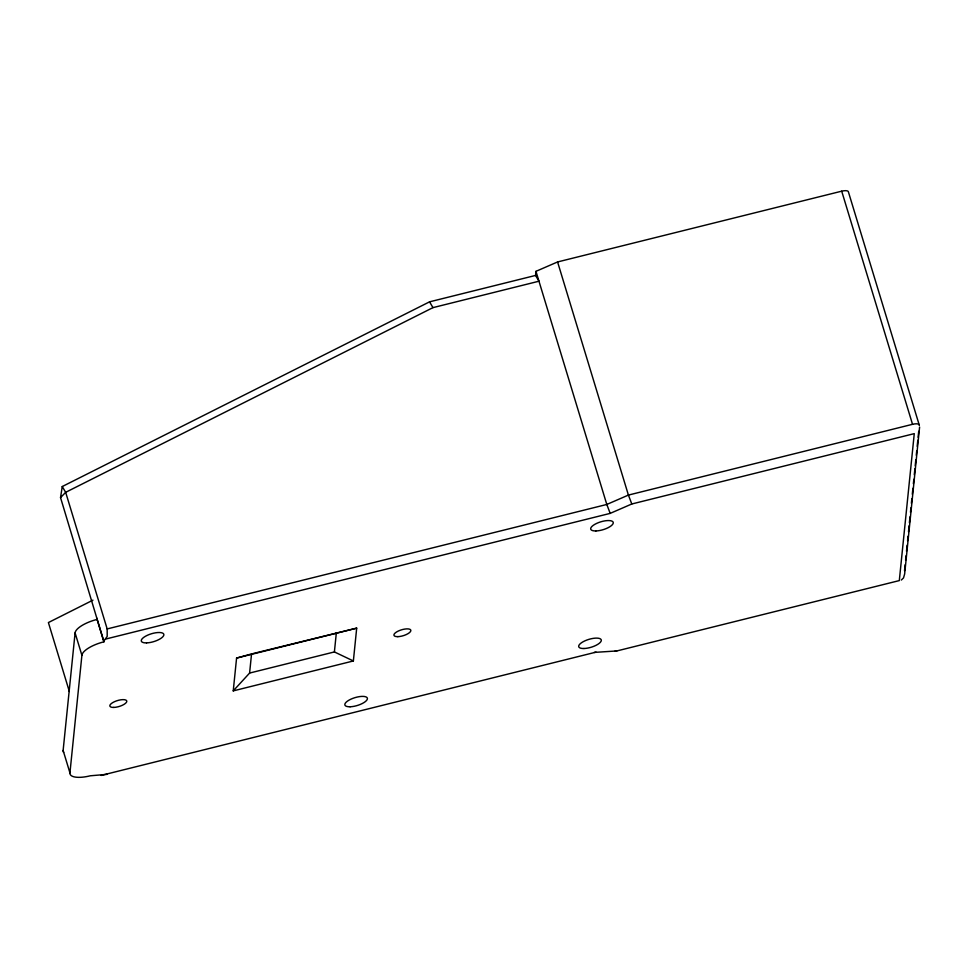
<?xml version="1.0" encoding="UTF-8"?>
<svg xmlns="http://www.w3.org/2000/svg" width="968" height="968" viewBox="0 0 968 968"><rect width="100%" height="100%" fill="white"/><g stroke="black" fill="none" stroke-linecap="round" stroke-linejoin="round"><path stroke-width="1.45" d="M63.634 752.402A22.046 7.683 -16.9 0 1 63.126 750.454L75.093 632.903A22.046 7.683 -16.9 0 1 97.127 619.411L97.236 618.395M106.928 774.364L90.302 775.791A22.046 7.683 -16.9 0 1 69.938 772.875L81.905 655.312L75.093 632.903M81.905 655.312A22.046 7.683 -16.9 0 1 103.939 641.82L60.536 497.6L62.242 486.541L429.562 301.834L535.546 275.432L535.969 271.33L557.58 261.953L841.7 191.18A7.345 2.565 -16.9 0 1 848.488 192.16L919.322 425.291A7.345 2.565 -16.9 0 0 912.534 424.311L628.413 495.084L606.803 504.461L107.17 628.934L65.667 492.325L62.242 486.541M233.24 690.886L236.579 658.083L251.547 653.92L249.599 673.062L233.24 690.886L353.368 660.962L356.696 628.147L253.011 653.557M249.599 673.062L334.396 651.936L336.344 632.794M904.523 570.733L905.128 564.743M905.588 560.242L906.048 555.741M906.508 551.24L907.113 545.25M907.573 540.749L908.032 536.248M908.492 531.747L909.097 525.757M909.4 522.756L910.017 516.755M910.477 512.254L910.936 507.764M911.384 503.263L911.844 498.762M912.304 494.261L912.909 488.271M913.369 483.77L913.828 479.269M914.288 474.768L914.893 468.766M915.208 465.777L915.813 459.776M916.272 455.275L916.732 450.773M917.192 446.284L917.797 440.283M918.1 437.282L918.717 431.28M919.6 427.057L904.644 574L903.519 577.92L901.341 580.038M104.036 640.804L107.194 636.399L107.17 628.934M105.754 639.037L610.191 513.379L631.801 503.989L914.264 433.64L899.308 580.594L616.846 650.944L594.11 652.42M616.846 650.944L614.886 651.246M60.536 497.6L65.667 492.325L432.974 307.63L538.97 281.216L535.546 275.432M92.964 600.148L48.4 622.557L69.345 691.491M236.579 658.083L356.696 628.147M101.047 775.441L596.07 652.13M334.396 651.936L353.368 660.962M429.562 301.834L432.974 307.63M631.801 503.989L628.413 495.084L557.58 261.953M610.191 513.379L606.803 504.461L535.969 271.33M841.7 191.18L912.534 424.311M97.127 619.411L103.939 641.82M63.126 750.454L69.938 772.875M583.97 648.512A11.761 4.102 -16.9 0 0 601.309 640.489A11.761 4.102 -16.9 0 0 584.732 640.925A11.761 4.102 -16.9 0 0 583.97 648.512M350.077 706.773A11.761 4.102 -16.9 0 0 367.416 698.763A11.761 4.102 -16.9 0 0 350.852 699.198A11.761 4.102 -16.9 0 0 350.077 706.773M595.925 530.948A11.761 4.102 -16.9 0 0 613.276 522.926A11.761 4.102 -16.9 0 0 596.699 523.373A11.761 4.102 -16.9 0 0 595.925 530.948M146.531 642.897A11.761 4.102 -16.9 0 0 163.87 634.887A11.761 4.102 -16.9 0 0 147.293 635.323A11.761 4.102 -16.9 0 0 146.531 642.897M113.788 707.426A8.821 3.073 -16.9 0 0 126.796 701.413A8.821 3.073 -16.9 0 0 114.369 701.74A8.821 3.073 -16.9 0 0 113.788 707.426M397.848 636.654A8.821 3.073 -16.9 0 0 410.856 630.652A8.821 3.073 -16.9 0 0 398.429 630.979A8.821 3.073 -16.9 0 0 397.848 636.654"/></g></svg>
